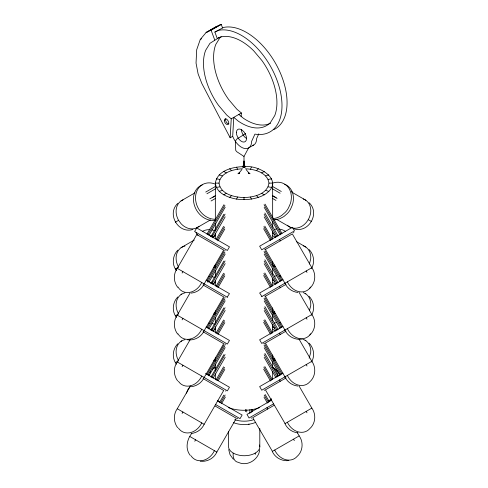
<?xml version="1.0" encoding="UTF-8"?>
<svg xmlns="http://www.w3.org/2000/svg" width="488" height="488" viewBox="0 0 488 488"><rect width="100%" height="100%" fill="white"/><g stroke="black" fill="none" stroke-linecap="round" stroke-linejoin="round"><path stroke-width="0.73" d="M255.224 454.444L255.23 453.102M243.793 165.938L244 161.211L244.586 166.079M273.603 129.729A57.322 33.093 60 0 0 278.404 68.759A57.322 33.093 60 0 0 223.632 27.432L214.86 32.055L217.3 38.607L218.746 37.631A50.154 28.957 60 0 1 253.687 50.801L261.885 60.5A50.154 28.957 60 0 1 274.762 115.522L270.462 122.512A50.154 28.957 60 0 1 238.278 121.134L233.764 117.358L232.691 136.335L230.159 137.799L231.233 118.822L226.713 115.04L218.514 105.347A50.154 28.957 60 0 1 205.643 50.325L209.938 43.334L219.197 37.509M241.151 116.766L241.365 112.972L236.845 109.19L228.646 99.497A50.154 28.957 60 0 1 215.775 44.469L220.07 37.485L221.278 36.667M243.933 164.053L243.61 165.981L244 161.211L244.958 167.274L244.177 164.297L244 161.211L243.042 167.274L244 161.211L244.238 165.951L244 161.211L243.744 167.677L243.823 164.297L243.299 167.53L243.756 164.23M243.823 165.938L244.067 164.053M243.256 166.64C232.471 166.963 217.227 170.55 215.342 183.128L215.342 220.381M245.44 168.799C254.638 169.141 267.442 172.453 268.992 183.116C267.278 194.34 253.571 197.298 244 197.549C234.429 197.298 220.722 194.34 219.008 183.116C220.558 172.453 233.362 169.141 242.56 168.799M219.008 183.116L215.342 183.128C216.446 193.339 227.811 197.542 236.582 199.11C245.97 200.348 255.828 199.336 264.264 194.828C285.944 181.512 260.256 164.81 244.744 166.64M259.714 449.692C258.793 459.525 247.416 466.827 238.321 462.331A15.689 9.059 -60 0 1 233.166 453.102L230.69 451.223L229.134 449.064A15.598 9.004 0 0 1 228.597 446.733L228.597 431.557M243.756 164.157L243.042 166.975L243.823 164.09M294.026 228.835C308.678 233.502 320.457 213.091 309.093 202.74M311.6 268.382C315.016 262.385 313.955 254.443 309.093 249.539M311.6 315.181C315.016 309.185 313.955 301.242 309.093 296.338M311.6 361.986C315.016 355.984 313.955 348.042 309.093 343.143M186.416 393.194L187.978 389.43L190.052 386.734M292.605 228.012A15.598 12.737 -60 0 0 302.938 225.59C307.287 222.4 310.154 217.441 310.734 212.079A15.598 12.737 -60 0 0 303.261 198.976M309.404 264.008L310.734 258.878A15.598 12.737 -60 0 0 303.261 245.775M309.404 310.807L310.734 305.677A15.598 12.737 -60 0 0 303.261 292.58M309.13 358.229L310.734 352.482A15.598 12.737 -60 0 0 302.615 339.178M258.786 133.834L256.664 138.476A14.329 8.272 60 0 1 252.345 145.57M236.582 199.11L237.534 197.054M250.466 169.177L251.418 167.146M191.168 293.117C196.786 292.526 201.806 289.061 204.173 283.888L223.687 250.082L196.78 234.545L177.266 268.351C173.185 273.939 173.496 281.844 177.638 287.286M244 167.311L244 156.459L248.624 147.894L253.699 145.04M190.027 293.05L177.266 315.15C173.185 320.738 173.496 328.65 177.638 334.085M190.399 339.203L177.266 361.956C173.185 367.537 173.496 375.449 177.638 380.89M190.399 386.002L177.266 408.755C173.185 414.342 173.496 422.248 177.638 427.689M191.808 433.295C186.855 439.596 184.958 448.82 190.308 455.475M222.546 27.907L221.241 24.4L216.599 26.425L206.04 32.605L200.257 39.504L196.688 49.745L196.042 63.086L198.104 73.895L201.861 83.546L230.159 137.799M182.097 273.042L182.915 271.615M182.097 319.847L182.915 318.414M182.097 366.647L182.915 365.219M182.097 413.446L182.915 412.018M194.761 441.237L195.584 439.804M206.973 234.1L223.949 204.698M207.955 234.667L224.931 205.265M208.913 235.411L225.194 207.211M210.962 236.595L223.839 214.299M211.835 237.095L225.084 214.147M213.073 237.809L225.188 216.825M216.044 239.529L223.614 226.408M217.026 240.09L224.596 226.975M217.971 240.852L224.816 229M206.973 280.905L223.949 251.497M207.577 282.119L224.931 252.064M208.913 282.21L225.194 254.01M210.962 283.394L223.839 261.098M211.835 283.894L225.084 260.946M213.073 284.614L225.188 263.63M216.044 286.328L223.614 273.213M217.026 286.895L224.596 273.78M217.971 287.652L224.816 275.799M203.057 284.974L223.687 296.881L204.173 330.687C201.373 337.013 194.364 340.697 187.587 339.831M206.973 327.704L223.949 298.302M207.955 328.272L224.931 298.863M208.913 329.01L225.194 300.815M227.213 297.155L229.458 293.648L206.113 280.167M210.962 330.199L223.839 307.897M211.835 330.699L225.084 307.745M213.073 331.413L225.188 310.429M216.044 333.127L223.614 320.012M217.026 333.694L224.596 320.579M217.971 334.457L224.816 322.605M206.973 374.503L223.949 345.101M207.955 375.071L224.931 345.669M208.913 375.815L225.194 347.615M210.962 376.998L223.839 354.703M211.835 377.498L225.084 354.544M213.073 378.212L225.188 357.228M216.044 379.926L223.614 366.811M217.026 380.494L224.596 367.379M218.349 380.597L224.816 369.404M191.168 433.515C196.786 432.929 201.806 429.464 204.173 424.292L223.687 390.485L203.057 378.572M219.637 402.295L223.791 395.103M220.619 402.856L225.145 395.018M221.576 403.6L225.364 397.043M200.251 461.221C207.034 462.087 214.037 458.403 216.837 452.077L236.351 418.271L215.098 406.004M293.868 232.343L293.495 232.855M241.859 169.611L238.791 173.313L239.748 172.593L237.979 173.765L239.157 173.246M177.797 203.374C166.439 213.732 178.218 234.136 192.87 229.476M177.797 250.179C172.484 255.499 171.636 264.789 176.534 270.639M177.797 296.978C172.484 302.298 171.636 311.594 176.534 317.438M177.797 343.778C172.484 349.097 171.636 358.393 176.534 364.237M229.671 197.457L231.501 195.615M256.499 170.623L258.329 168.799M309.807 288.201C315.602 283.217 316.328 273.823 311.844 267.711L292.324 233.911L265.417 249.441L284.937 283.247C287.298 288.42 292.318 291.891 297.936 292.477M309.807 335C315.602 330.016 316.328 320.622 311.844 314.516L299.083 292.41M216.599 26.425L206.04 32.605M301.523 339.19C294.74 340.057 287.731 336.378 284.937 330.047L311.844 314.516M297.936 386.075C292.318 385.49 287.298 382.025 284.937 376.852L311.844 361.315L299.083 339.215M180.993 200.928L181.81 200.446M180.993 247.727L181.81 247.245M180.993 294.526L181.81 294.044M180.993 341.332L181.81 340.85M285.071 283.168L311.844 267.711M297.936 432.88C292.318 432.289 287.298 428.824 284.937 423.651L311.844 408.114L299.083 386.014M288.853 460.58C282.07 461.447 275.067 457.768 272.267 451.437L299.174 435.906L297.302 432.655M223.736 194.828L226.328 193.321M206.467 32.275L210.633 30.366L220.765 24.516M210.633 30.366L221.241 24.4M200.257 39.504L201.526 38.778M231.233 118.822L241.365 112.972M245.708 133.529L236.649 139.165A3.648 2.105 -60 0 0 235.448 141.666L235.722 150.408L236.735 151.689L244 156.459M182.067 200.3L194.907 192.882M205.722 192.071L215.537 186.398M206.912 193.785L215.361 188.905M209.834 198.848L215.684 195.468M212.872 197.347L214.824 196.219M211.072 200.989L215.623 198.36M175.296 222.223L178.584 220.326A15.598 12.737 60 0 1 183.006 199.854M197.664 227.316L210.505 219.905M182.067 247.099L194.267 240.053M210.304 236.222L212.268 235.088M212.762 237.205L215.69 235.515M175.296 269.022L178.584 267.125M210.304 283.028L212.268 281.893M212.762 284.01L215.69 282.314M175.296 315.821L178.584 313.924M282.991 279.532L259.647 293.014L261.891 296.515M261.727 296.613L285.071 283.131M284.937 330.047L265.417 296.246L286.047 284.333M210.304 329.827L212.268 328.692M212.762 330.809L215.69 329.119M175.296 362.621L178.584 360.73M282.991 326.332L259.647 339.813L261.727 343.418L285.071 329.967M286.047 331.132L265.417 343.046L284.937 376.852M282.991 373.131L259.647 386.612L261.727 390.217L285.071 376.773M286.047 377.938L265.417 389.845L285.071 423.572M271.596 400.19L246.977 414.404L249.057 418.002L273.676 403.796M274.006 405.363L252.754 417.636L272.408 451.357M261.672 172.917L264.264 171.428M196.585 227.933L197.414 227.463M268.876 400.611L271.224 399.367M214.86 32.055L218.569 30.354A57.322 33.093 60 0 1 277.611 81.886A57.322 33.093 60 0 1 254.931 134.108L251.601 141.404A14.329 8.272 60 0 1 244.091 148.37A14.329 8.272 60 0 1 232.691 136.335M219.179 191.4L222.357 190.332M265.643 175.906L268.821 174.856M264.838 343.296L263.605 343.576M264.838 390.095L264.234 390.272M251.869 417.984L251.253 418.125M238.327 173.454L239.693 173.13M273.365 219.777A18.995 15.512 -60 0 0 275.494 219.734L279.783 218.728L283.888 216.55L285.7 214.958A14.262 11.645 -60 0 0 291.434 207.101L292.434 204.844A18.995 15.512 -60 0 0 284.669 184.287M191.168 386.716C196.786 386.13 201.806 382.659 204.173 377.486L223.687 343.68L203.057 331.773M216.318 187.41L219.856 186.855M268.144 179.383L271.682 178.846M268.992 183.116L272.658 183.128L272.658 218.099M225.816 344.235L224.565 344.034M225.499 391.016L225.816 391.034M216.318 178.846L219.856 179.383M268.144 186.855L271.682 187.41M225.181 250.57L224.565 250.429M225.181 297.369L224.565 297.229M237.851 418.759L237.235 418.619M248.307 173.13L249.673 173.454M219.179 174.856L222.357 175.906M265.643 190.332L268.821 191.4M233.166 453.102L236.399 454.517L240.163 455.432A15.598 9.004 0 0 0 259.5 444.971M248.843 173.246L250.021 173.765L248.252 172.593L249.209 173.313L246.141 169.611M233.392 422.535L234.704 423.114A18.995 10.968 0 0 0 255.767 422.315M177.266 268.351L204.173 283.888M177.266 315.15L227.377 344.052L229.458 340.453L206.113 326.972M177.266 361.956L227.377 390.851L229.458 387.252L205.478 373.405M177.266 408.755L204.173 424.292M189.93 436.54L216.837 452.077M289.482 226.829L290.311 227.298M223.736 171.428L226.328 172.917M291.976 192.241L304.799 199.647M272.463 186.404L281.295 191.503M272.31 188.716L280.112 193.218M272.304 195.462L276.208 197.713M272.524 195.847L277.074 198.476M272.371 198.354L275.952 200.422M308.312 219.685L311.6 221.582M276.379 219.258L289.201 226.664M296.466 241.633L304.799 246.446M272.463 233.203L274.75 234.527M272.31 235.515L275.555 237.394M272.463 280.002L274.75 281.326M272.31 282.314L275.555 284.193M204.033 283.772L227.377 297.253M272.463 326.808L274.75 328.125M272.31 329.119L275.555 330.992M217.514 400.831L242.127 415.038L240.047 418.643L215.434 404.43M261.672 193.321L264.264 194.828M305.085 199.805L305.903 200.287M305.085 246.611L305.903 247.093M305.085 293.41L305.903 293.892M305.085 340.209L305.903 340.691M238.833 114.43L243.347 118.212A50.154 28.957 60 0 0 270.645 123.22M229.671 168.799L231.501 170.623M256.499 195.615L258.329 197.457M233.38 459.3L230.055 454.731L228.689 449.594M178.584 220.326L180.975 223.602A15.598 12.737 60 0 0 199.043 226.304M265.033 204.13L282.009 233.532M264.051 204.698L281.027 234.1M264.167 207.302L280.069 234.844M264.874 213.012L278.13 235.966M264.161 214.299L277.038 236.595M264.173 216.916L275.909 237.247M264.838 226.151L272.408 239.266M263.856 226.713L271.432 239.828M263.642 228.738L270.48 240.59M265.033 250.93L282.009 280.338M264.051 251.497L281.027 280.905M264.167 254.102L280.069 281.643M264.874 259.811L278.13 282.765M264.161 261.098L277.038 283.394M264.173 263.715L275.909 284.046M264.838 272.951L272.408 286.066M263.856 273.518L271.432 286.633M263.642 275.537L270.48 287.389M265.033 297.735L282.009 327.137M264.051 298.302L281.027 327.704M264.167 300.901L280.069 328.442M264.874 306.616L278.13 329.565M264.161 307.897L277.038 330.199M264.173 310.521L275.909 330.846M264.838 319.75L272.408 332.865M263.856 320.317L271.432 333.432M263.642 322.342L270.48 334.195M265.033 344.534L282.009 373.936M264.051 345.101L281.027 374.503M264.167 347.706L280.069 375.248M264.874 353.416L278.13 376.364M264.161 354.703L277.038 376.998M264.173 357.32L275.909 377.645M264.838 366.549L272.408 379.67M263.856 367.116L271.432 380.231M263.642 369.141L270.48 380.994M265.191 394.536L269.339 401.728M264.209 395.103L268.363 402.295M263.996 397.134L267.406 403.033M306.19 270.974L307.007 272.408M306.19 317.78L307.007 319.207M306.19 364.579L307.007 366.006M306.19 411.378L307.007 412.805M293.52 439.17L294.343 440.597M311.844 361.315C316.328 367.421 315.602 376.821 309.807 381.799A15.689 12.81 60 0 1 287.359 375.449M311.844 408.114C316.328 414.227 315.602 423.621 309.807 428.604A15.689 12.81 60 0 1 287.359 422.254M299.174 435.906C303.664 442.012 302.938 451.406 297.143 456.39A15.689 12.81 60 0 1 274.689 450.04M236.582 167.146L237.534 169.177M250.466 197.054L251.418 199.11M211.109 30.25L214.769 40.071M244.244 164.23L244.958 166.975L244.244 164.157M244.177 164.09L244.573 166.06M244.067 164.334L244.256 167.677L244 161.211L244.701 167.53L244.177 164.297M272.658 221.9L272.658 227.225M272.658 231.025L272.658 238.632M272.658 261.44L272.658 265.24M272.658 268.278L272.658 274.366M272.658 278.166L272.658 285.767M272.658 307.818L272.658 312.381M272.658 314.662L272.658 320.744M272.658 324.544L272.658 332.907M272.658 354.953L272.658 358.759M272.658 361.797L272.658 367.879M272.658 371.685L272.658 379.286M259.799 428.519L259.799 446.733M252.333 409.499L252.333 411.774M251.357 409.304L251.357 412.342M249.88 409.652L249.88 413.409M246.733 409.707L246.733 411.964M245.592 409.432L245.592 411.683M244 197.549L244 199.671M215.342 223.425L215.342 230.263M215.342 233.307L215.342 238.632M215.342 264.478L215.342 267.522M215.342 270.559L215.342 276.647M215.342 280.447L215.342 285.767M215.342 310.856L215.342 313.9M215.342 317.7L215.342 323.025M215.342 326.826L215.342 332.907M215.342 357.234L215.342 361.041M215.342 364.079L215.342 370.16M215.342 373.96L215.342 379.286M271.389 398.605A28.658 16.549 0 0 1 269.333 401.465M259.744 407.559A28.658 16.549 0 0 1 228.256 407.559M219.179 402.002A28.658 16.549 0 0 1 217.733 400.349M214.415 450.68A15.689 12.81 -60 0 1 191.082 455.859M201.745 376.089A15.689 12.81 -60 0 1 178.419 381.268M201.745 282.485A15.689 12.81 -60 0 1 189.881 292.336A15.689 12.81 -60 0 1 178.029 287.023M197.963 235.228A5.173 4.697 -60 0 1 196.054 232.367M201.745 329.29A15.689 12.81 -60 0 1 189.881 339.136A15.689 12.81 -60 0 1 178.029 333.829M201.745 422.889A15.689 12.81 -60 0 1 178.419 428.067M215.592 313.747A18.995 15.512 60 0 1 213.524 314.016M178.254 313.333A15.598 12.737 60 0 1 184.934 292.861M215.605 312.814A18.995 15.512 60 0 1 214.189 312.82M208.339 276.483A18.995 15.512 60 0 1 209.755 276.47M211.89 276.72A18.995 15.512 60 0 1 214.757 277.532M215.592 266.948A18.995 15.512 60 0 1 213.524 267.217M178.254 266.533A15.598 12.737 60 0 1 184.934 246.056M215.605 266.015A18.995 15.512 60 0 1 214.189 266.021M202.471 231.391A18.995 15.512 60 0 1 209.755 229.671M211.89 229.921A18.995 15.512 60 0 1 214.757 230.726M208.925 375.528A18.995 15.512 60 0 1 209.413 374.15M210.005 372.856A18.995 15.512 60 0 1 210.718 371.63M211.987 369.977A18.995 15.512 60 0 1 215.141 367.409M213.061 368.611A18.995 15.512 60 0 1 214.891 367.738M215.592 360.547A18.995 15.512 60 0 1 213.524 360.815M178.254 360.138A15.598 12.737 60 0 1 184.934 339.66M215.605 359.613A18.995 15.512 60 0 1 214.189 359.625M208.339 323.282A18.995 15.512 60 0 1 209.755 323.276M211.89 323.52A18.995 15.512 60 0 1 214.757 324.331M215.592 220.143A18.995 15.512 60 0 1 194.864 206.644A18.995 15.512 60 0 1 202.227 184.921M215.605 219.216A18.995 15.512 60 0 1 195.523 198.354A18.995 15.512 60 0 1 214.757 183.927M274.842 265.136A18.995 15.512 -60 0 1 273.414 265.332M274.28 229.433A18.995 15.512 -60 0 1 276.434 229.079M279.258 229.098A18.995 15.512 -60 0 1 285.553 231.495M275.494 266.533A18.995 15.512 -60 0 1 273.365 266.576M274.842 311.936A18.995 15.512 -60 0 1 273.414 312.137M274.28 276.232A18.995 15.512 -60 0 1 276.434 275.885M279.258 275.897A18.995 15.512 -60 0 1 280.618 276.11M275.494 313.339A18.995 15.512 -60 0 1 273.365 313.375M272.633 367.36A18.995 15.512 -60 0 1 279.819 375.394M272.89 367.507A18.995 15.512 -60 0 1 278.172 375.608M274.842 358.735A18.995 15.512 -60 0 1 273.414 358.936M274.28 323.038A18.995 15.512 -60 0 1 276.434 322.684M279.258 322.696A18.995 15.512 -60 0 1 280.618 322.91M275.494 360.138A18.995 15.512 -60 0 1 273.365 360.181M291.952 227.859A15.598 12.737 -60 0 1 287.359 225.206M272.847 183.037A18.995 15.512 -60 0 1 290.354 203.642L289.353 205.899A14.262 11.645 -60 0 1 283.619 213.756L281.808 215.348A18.995 15.512 -60 0 1 273.414 218.532M275.744 219.405A5.173 2.586 84.7 0 1 275.494 219.734M291.946 191.235A5.173 2.586 -24.7 0 1 291.556 192.01M310.691 287.029A15.689 12.81 60 0 1 287.359 281.851M279.618 239.48A5.173 0.476 60 0 1 280.112 240.962M265.509 249.136A5.173 4.697 60 0 1 264.636 249.222M310.691 333.829A15.689 12.81 60 0 1 287.359 328.65M279.618 286.285A5.173 0.476 60 0 1 280.112 287.761M265.222 295.984A5.173 4.697 60 0 1 264.636 296.021M279.618 333.084A5.173 0.476 60 0 1 280.112 334.561M279.618 379.884A5.173 0.476 60 0 1 280.112 381.36M266.954 407.675A5.173 0.476 60 0 1 267.442 409.151M249.118 424.212A5.173 1.092 81.2 0 1 248.636 424.157M253.699 419.717A18.995 10.968 0 0 1 234.704 419.717M246.531 138.476A7.167 4.136 60 0 1 241.469 129.704M228.903 123.861A3.129 1.806 60 0 1 226.231 121.908A3.129 1.806 60 0 1 225.877 118.621M196.694 227.933L194.614 231.532L227.377 250.454L229.458 246.849L196.694 227.933M292.41 227.292L259.647 246.208L261.727 249.813L294.49 230.897L292.41 227.292M236.399 132.626A7.167 4.136 60 0 0 244 142.081A7.167 4.136 60 0 0 244 131.949A7.167 4.136 60 0 0 236.399 132.626M224.315 120.457A3.129 1.806 60 0 0 227.634 124.593A3.129 1.806 60 0 0 227.634 120.158A3.129 1.806 60 0 0 224.315 120.457"/></g></svg>
